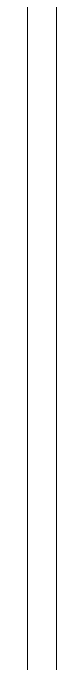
# Model space of a CAD drawing. Header units: metres. Extents: x -55 to 260, y -121 to 64.
# Drawn here: x -25.69 to -25.29, y -92.25 to -83.33 of the extents above; entities that cross this region are included whole.
import ezdxf

# ---------------------------------------------------------------- set-up
doc = ezdxf.new("R2010")
doc.units = ezdxf.units.M
doc.layers.add('0-1', color=7, linetype='Continuous', lineweight=5)
doc.layers.add('46BANQ-1', color=253, linetype='Continuous', lineweight=5)

# ---------------------------------------------------------------- blocks, each defined once
blk = doc.blocks.new('22011_AR_rvt-1-A1 _ A700')
at = {"layer": '46BANQ-1'}
for p, q in [((-25.6917, 20.7491), (-25.6917, -99.36)), ((-25.2917, -89.66), (-25.2917, -79.66)), ((-25.2917, -98.96), (-25.2917, -89.66))]:
    blk.add_line(p, q, dxfattribs=at)
blk = doc.blocks.new('22011_AR_rvt-2-A1 _ A700')
at = {"layer": '46BANQ-1'}
for p, q in [((-25.6917, 20.7491), (-25.6917, -99.36)), ((-25.2917, -89.66), (-25.2917, -79.66)), ((-25.2917, -98.96), (-25.2917, -89.66))]:
    blk.add_line(p, q, dxfattribs=at)

msp = doc.modelspace()

# ---------------------------------------------------------------- block references
at = {"layer": '0-1'}
for name in ['22011_AR_rvt-2-A1 _ A700', '22011_AR_rvt-1-A1 _ A700']:
    msp.add_blockref(name, (0, 0), dxfattribs=at)

doc.saveas('drawing.dxf')
